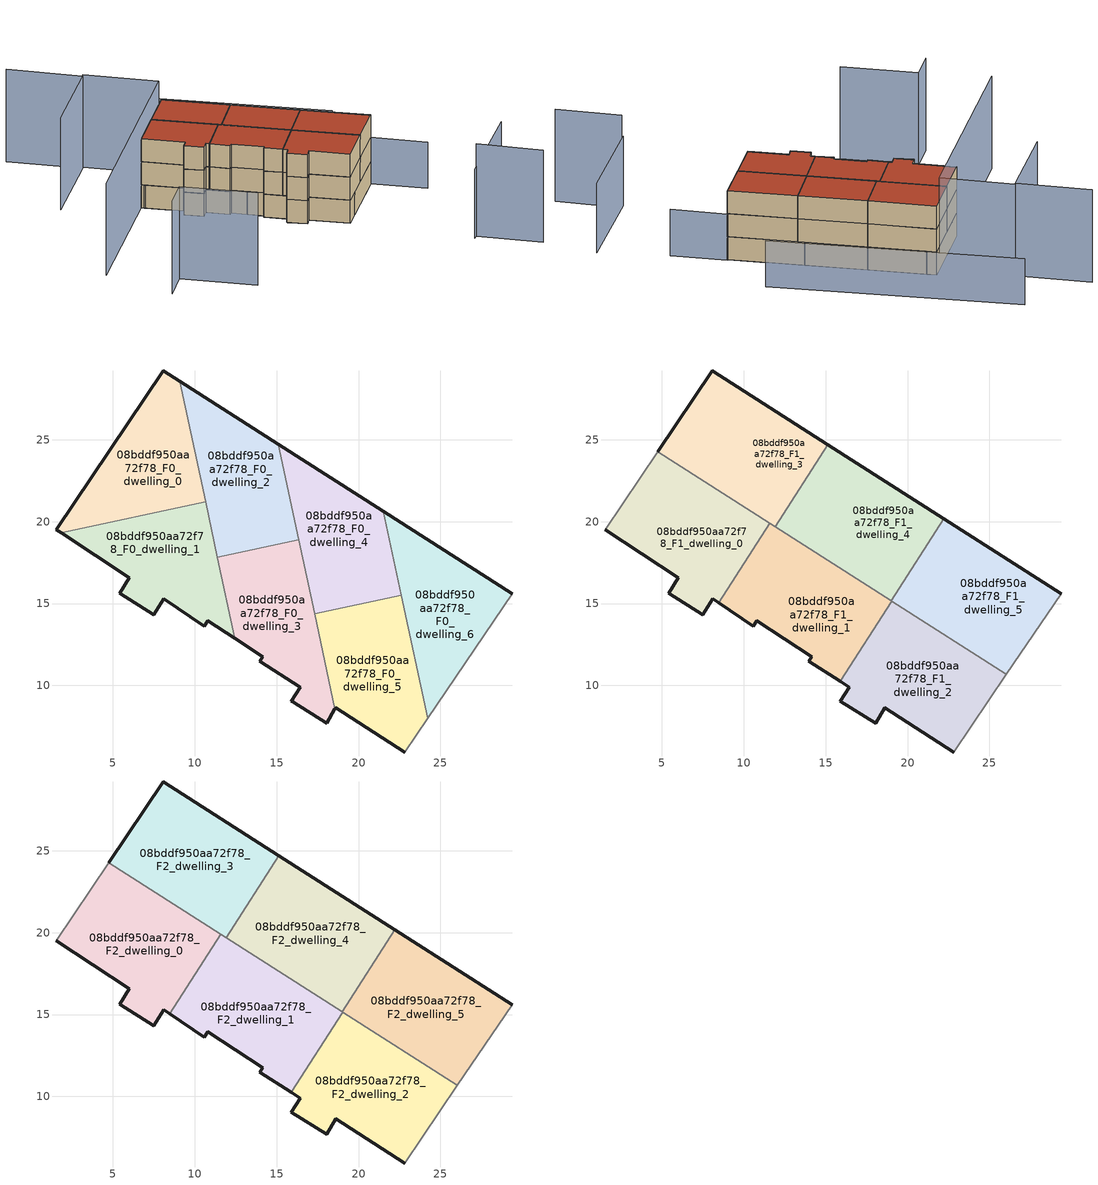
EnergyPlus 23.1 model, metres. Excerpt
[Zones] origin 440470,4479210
08bddf950aa72f78_F0_dwelling_0
 floor ground (EU_floor_Construction): 10.66,21.21 9.07,28.57 8.08,29.21 1.55,19.51 1.84,19.32 z0
 wall outside (EU_wall_Construction): 1.84,19.32 1.55,19.51 8.08,29.21 9.07,28.57 z0:3
 wall to 08bddf950aa72f78_F0_dwelling_1 (EU_wall_Construction): 10.66,21.21 1.84,19.32 z0:3
 wall to 08bddf950aa72f78_F0_dwelling_2 (EU_wall_Construction): 9.07,28.57 10.66,21.21 z0:3
08bddf950aa72f78_F0_dwelling_1
 floor ground (EU_floor_Construction): 12.45,12.87 10.66,21.21 1.84,19.32 6,16.57 5.4,15.62 7.5,14.3 8.11,15.3 10.58,13.62 10.79,13.95 z0
 wall outside (EU_wall_Construction): 12.45,12.87 10.79,13.95 10.58,13.62 8.11,15.3 7.5,14.3 5.4,15.62 6,16.57 1.84,19.32 z0:3
 wall to 08bddf950aa72f78_F0_dwelling_3 (EU_wall_Construction): 11.38,17.84 12.45,12.87 z0:3
 wall to 08bddf950aa72f78_F0_dwelling_2 (EU_wall_Construction): 10.66,21.21 11.38,17.84 z0:3
08bddf950aa72f78_F0_dwelling_2
 floor ground (EU_floor_Construction): 16.34,18.91 15.08,24.73 9.07,28.57 11.38,17.84 z0
 wall outside (EU_wall_Construction): 9.07,28.57 15.08,24.73 z0:3
 wall to 08bddf950aa72f78_F0_dwelling_3 (EU_wall_Construction): 16.34,18.91 11.38,17.84 z0:3
 wall to 08bddf950aa72f78_F0_dwelling_4 (EU_wall_Construction): 15.08,24.73 16.34,18.91 z0:3
 ceiling adiabatic (EU_roof_Construction): 15.09,24.68 16.34,18.91 13.96,18.39 11.91,19.7 z3
08bddf950aa72f78_F0_dwelling_3
 floor ground (EU_floor_Construction): 18.05,7.68 18.56,8.57 16.34,18.91 11.38,17.84 12.45,12.87 14.15,11.76 13.98,11.48 16.43,9.9 15.89,9.04 15.98,8.99 z0
 wall outside (EU_wall_Construction): 18.56,8.57 18.05,7.68 15.98,8.99 15.89,9.04 16.43,9.9 13.98,11.48 14.15,11.76 12.45,12.87 z0:3
 wall to 08bddf950aa72f78_F0_dwelling_5 (EU_wall_Construction): 17.31,14.37 18.56,8.57 z0:3
 wall to 08bddf950aa72f78_F0_dwelling_4 (EU_wall_Construction): 16.34,18.91 17.31,14.37 z0:3
 ceiling adiabatic (EU_roof_Construction): 16.34,18.91 16.84,16.56 13.96,18.39 z3
08bddf950aa72f78_F0_dwelling_4
 floor ground (EU_floor_Construction): 22.61,15.5 21.5,20.63 15.08,24.73 17.31,14.37 z0
 wall outside (EU_wall_Construction): 15.08,24.73 21.5,20.63 z0:3
 wall to 08bddf950aa72f78_F0_dwelling_5 (EU_wall_Construction): 22.61,15.5 17.31,14.37 z0:3
 wall to 08bddf950aa72f78_F0_dwelling_6 (EU_wall_Construction): 21.5,20.63 22.61,15.5 z0:3
 ceiling adiabatic (EU_roof_Construction): 21.75,19.47 22.61,15.5 19.52,14.84 19.01,15.17 z3
08bddf950aa72f78_F0_dwelling_5
 floor ground (EU_floor_Construction): 22.82,5.93 24.22,8 22.61,15.5 17.31,14.37 18.56,8.57 18.59,8.63 z0
 wall outside (EU_wall_Construction): 22.82,5.93 18.59,8.63 18.56,8.57 z0:3
 wall adiabatic (EU_wall_Construction): 24.22,8 22.82,5.93 z0:3
 wall to 08bddf950aa72f78_F0_dwelling_6 (EU_wall_Construction): 22.61,15.5 24.22,8 z0:3
 ceiling adiabatic (EU_roof_Construction): 22.61,15.5 23.26,12.46 19.53,14.84 z3
08bddf950aa72f78_F0_dwelling_6
 floor ground (EU_floor_Construction): 24.22,8 29.38,15.61 21.5,20.63 z0
 wall outside (EU_wall_Construction): 21.5,20.63 29.38,15.61 z0:3
 wall adiabatic (EU_wall_Construction): 29.38,15.61 24.22,8 z0:3
08bddf950aa72f78_F1_dwelling_0
 floor to 08bddf950aa72f78_F0_dwelling_1 (EU_floor_Construction): 8.47,15.05 11.1,19.16 10.83,20.39 9.83,21.03 1.84,19.32 6,16.57 5.4,15.62 7.5,14.3 8.11,15.3 z3
 floor to 08bddf950aa72f78_F0_dwelling_0 (EU_floor_Construction): 9.83,21.03 4.75,24.27 1.55,19.51 1.84,19.32 z3
 floor to 08bddf950aa72f78_F0_dwelling_2 (EU_floor_Construction): 11.1,19.16 11.58,19.92 10.83,20.39 z3
 wall outside (EU_wall_Construction): 8.47,15.05 8.11,15.3 7.5,14.3 5.4,15.62 6,16.57 1.55,19.51 z3:6
 wall adiabatic (EU_wall_Construction): 1.55,19.51 4.75,24.27 z3:6
 wall to 08bddf950aa72f78_F1_dwelling_1 (EU_wall_Construction): 11.58,19.92 8.47,15.05 z3:6
 wall to 08bddf950aa72f78_F1_dwelling_3 (EU_wall_Construction): 4.75,24.27 11.58,19.92 z3:6
08bddf950aa72f78_F1_dwelling_1
 floor to 08bddf950aa72f78_F0_dwelling_3 (EU_floor_Construction): 15.9,10.24 17.62,12.94 16.84,16.56 13.96,18.39 11.38,17.84 12.45,12.87 14.15,11.76 13.98,11.48 z3
 floor to 08bddf950aa72f78_F0_dwelling_1 (EU_floor_Construction): 12.45,12.87 11.1,19.16 8.47,15.05 10.58,13.62 10.79,13.95 z3
 floor to 08bddf950aa72f78_F0_dwelling_5 (EU_floor_Construction): 17.62,12.94 18.73,14.67 17.31,14.37 z3
 floor to 08bddf950aa72f78_F0_dwelling_2 (EU_floor_Construction): 13.96,18.39 11.58,19.92 11.1,19.16 11.38,17.84 z3
 floor to 08bddf950aa72f78_F0_dwelling_4 (EU_floor_Construction): 18.73,14.67 19.03,15.15 16.84,16.56 17.31,14.37 z3
 wall outside (EU_wall_Construction): 15.9,10.24 13.98,11.48 14.15,11.76 10.79,13.95 10.58,13.62 8.47,15.05 z3:6
 wall to 08bddf950aa72f78_F1_dwelling_2 (EU_wall_Construction): 19.03,15.16 15.9,10.24 z3:6
 wall to 08bddf950aa72f78_F1_dwelling_4 (EU_wall_Construction): 11.91,19.7 19.01,15.17 z3:6
 wall to 08bddf950aa72f78_F1_dwelling_3 (EU_wall_Construction): 11.58,19.92 11.91,19.7 z3:6
 wall to 08bddf950aa72f78_F1_dwelling_5 (EU_wall_Construction): 19.01,15.17 19.03,15.16 z3:6
08bddf950aa72f78_F1_dwelling_2
 floor to 08bddf950aa72f78_F0_dwelling_5 (EU_floor_Construction): 22.82,5.93 24.22,8 23.26,12.46 19.53,14.84 18.73,14.67 17.62,12.94 18.56,8.57 18.59,8.63 z3
 floor to 08bddf950aa72f78_F0_dwelling_3 (EU_floor_Construction): 18.05,7.68 18.56,8.57 17.62,12.94 15.9,10.24 16.43,9.9 15.89,9.04 z3
 floor to 08bddf950aa72f78_F0_dwelling_6 (EU_floor_Construction): 24.22,8 26.04,10.68 23.26,12.46 z3
 floor to 08bddf950aa72f78_F0_dwelling_4 (EU_floor_Construction): 19.53,14.84 19.03,15.15 18.73,14.67 z3
 wall outside (EU_wall_Construction): 22.82,5.93 18.59,8.63 18.05,7.68 15.89,9.04 16.43,9.9 15.9,10.24 z3:6
 wall adiabatic (EU_wall_Construction): 26.04,10.68 22.82,5.93 z3:6
 wall to 08bddf950aa72f78_F1_dwelling_5 (EU_wall_Construction): 19.03,15.16 26.04,10.68 z3:6
08bddf950aa72f78_F1_dwelling_3
 floor to 08bddf950aa72f78_F0_dwelling_0 (EU_floor_Construction): 10.66,21.21 9.07,28.57 8.08,29.21 4.75,24.27 9.83,21.03 z3
 floor to 08bddf950aa72f78_F0_dwelling_2 (EU_floor_Construction): 11.91,19.7 15.09,24.68 15.08,24.73 9.07,28.57 10.83,20.39 z3
 floor to 08bddf950aa72f78_F0_dwelling_1 (EU_floor_Construction): 10.83,20.39 10.66,21.21 9.83,21.03 z3
 wall outside (EU_wall_Construction): 4.75,24.27 8.08,29.21 15.11,24.71 z3:6
 wall to 08bddf950aa72f78_F1_dwelling_4 (EU_wall_Construction): 15.11,24.71 11.91,19.7 z3:6
08bddf950aa72f78_F1_dwelling_4
 floor to 08bddf950aa72f78_F0_dwelling_4 (EU_floor_Construction): 19.01,15.17 21.75,19.47 21.5,20.63 15.11,24.71 15.09,24.68 16.84,16.56 z3
 floor adiabatic (EU_floor_Construction): 16.84,16.56 15.09,24.68 11.91,19.7 z3
 floor to 08bddf950aa72f78_F0_dwelling_6 (EU_floor_Construction): 21.75,19.47 22.21,20.18 21.5,20.63 z3
 wall outside (EU_wall_Construction): 15.11,24.71 22.21,20.18 z3:6
 wall to 08bddf950aa72f78_F1_dwelling_5 (EU_wall_Construction): 22.21,20.18 19.01,15.17 z3:6
08bddf950aa72f78_F1_dwelling_5
 floor to 08bddf950aa72f78_F0_dwelling_6 (EU_floor_Construction): 26.04,10.68 29.38,15.61 22.21,20.18 21.75,19.47 23.26,12.46 z3
 floor adiabatic (EU_floor_Construction): 23.26,12.46 21.75,19.47 19.01,15.17 z3
 wall outside (EU_wall_Construction): 22.21,20.18 29.38,15.61 z3:6
 wall adiabatic (EU_wall_Construction): 29.38,15.61 26.04,10.68 z3:6
08bddf950aa72f78_F2_dwelling_0
 floor to 08bddf950aa72f78_F1_dwelling_0 (EU_floor_Construction): 8.47,15.05 11.58,19.92 4.75,24.27 1.55,19.51 6,16.57 5.4,15.62 7.5,14.3 8.11,15.3 z6
 wall outside (EU_wall_Construction): 8.47,15.05 8.11,15.3 7.5,14.3 5.4,15.62 6,16.57 1.55,19.51 z6:9
 wall adiabatic (EU_wall_Construction): 1.55,19.51 4.75,24.27 z6:9
 wall to 08bddf950aa72f78_F2_dwelling_1 (EU_wall_Construction): 11.58,19.92 8.47,15.05 z6:9
 wall to 08bddf950aa72f78_F2_dwelling_3 (EU_wall_Construction): 4.75,24.27 11.58,19.92 z6:9
 roof outside (EU_roof_Construction): 11.58,19.92 8.47,15.05 8.11,15.3 7.5,14.3 5.4,15.62 6,16.57 1.55,19.51 4.75,24.27 z9
08bddf950aa72f78_F2_dwelling_1
 floor to 08bddf950aa72f78_F1_dwelling_1 (EU_floor_Construction): 15.9,10.24 19.03,15.16 11.58,19.92 8.47,15.05 10.58,13.62 10.79,13.95 14.15,11.76 13.98,11.48 z6
 wall outside (EU_wall_Construction): 15.9,10.24 13.98,11.48 14.15,11.76 10.79,13.95 10.58,13.62 8.47,15.05 z6:9
 wall to 08bddf950aa72f78_F2_dwelling_2 (EU_wall_Construction): 19.03,15.16 15.9,10.24 z6:9
 wall to 08bddf950aa72f78_F2_dwelling_4 (EU_wall_Construction): 11.91,19.7 19.01,15.17 z6:9
 wall to 08bddf950aa72f78_F2_dwelling_3 (EU_wall_Construction): 11.58,19.92 11.91,19.7 z6:9
 wall to 08bddf950aa72f78_F2_dwelling_5 (EU_wall_Construction): 19.01,15.17 19.03,15.16 z6:9
 roof outside (EU_roof_Construction): 19.03,15.16 15.9,10.24 13.98,11.48 14.15,11.76 10.79,13.95 10.58,13.62 8.47,15.05 11.58,19.92 z9
08bddf950aa72f78_F2_dwelling_2
 floor to 08bddf950aa72f78_F1_dwelling_2 (EU_floor_Construction): 22.82,5.93 26.04,10.68 19.03,15.16 15.9,10.24 16.43,9.9 15.89,9.04 18.05,7.68 18.59,8.63 z6
 wall outside (EU_wall_Construction): 22.82,5.93 18.59,8.63 18.05,7.68 15.89,9.04 16.43,9.9 15.9,10.24 z6:9
 wall adiabatic (EU_wall_Construction): 26.04,10.68 22.82,5.93 z6:9
 wall to 08bddf950aa72f78_F2_dwelling_5 (EU_wall_Construction): 19.03,15.16 26.04,10.68 z6:9
 roof outside (EU_roof_Construction): 26.04,10.68 22.82,5.93 18.59,8.63 18.05,7.68 15.89,9.04 16.43,9.9 15.9,10.24 19.03,15.16 z9
08bddf950aa72f78_F2_dwelling_3
 floor to 08bddf950aa72f78_F1_dwelling_3 (EU_floor_Construction): 11.91,19.7 15.11,24.71 8.08,29.21 4.75,24.27 z6
 wall outside (EU_wall_Construction): 4.75,24.27 8.08,29.21 15.11,24.71 z6:9
 wall to 08bddf950aa72f78_F2_dwelling_4 (EU_wall_Construction): 15.11,24.71 11.91,19.7 z6:9
 roof outside (EU_roof_Construction): 15.11,24.71 11.91,19.7 4.75,24.27 8.08,29.21 z9
08bddf950aa72f78_F2_dwelling_4
 floor to 08bddf950aa72f78_F1_dwelling_4 (EU_floor_Construction): 19.01,15.17 22.21,20.18 15.11,24.71 11.91,19.7 z6
 wall outside (EU_wall_Construction): 15.11,24.71 22.21,20.18 z6:9
 wall to 08bddf950aa72f78_F2_dwelling_5 (EU_wall_Construction): 22.21,20.18 19.01,15.17 z6:9
 roof outside (EU_roof_Construction): 22.21,20.18 19.01,15.17 11.91,19.7 15.11,24.71 z9
08bddf950aa72f78_F2_dwelling_5
 floor to 08bddf950aa72f78_F1_dwelling_5 (EU_floor_Construction): 26.04,10.68 29.38,15.61 22.21,20.18 19.01,15.17 z6
 wall outside (EU_wall_Construction): 22.21,20.18 29.38,15.61 z6:9
 wall adiabatic (EU_wall_Construction): 29.38,15.61 26.04,10.68 z6:9
 roof outside (EU_roof_Construction): 29.38,15.61 26.04,10.68 19.01,15.17 22.21,20.18 z9
shading: 35.21,-3.19 41.87,-7.9 / -4.51,-5.06 -2.13,-1.42 / -2.13,-1.42 5.81,-6.6 / -0.38,33.09 7.24,27.93 / 7.24,27.93 -9.75,2.81 / -8.22,38.04 -0.53,32.8 / -0.53,32.8 -7.51,22.56 z0:12; 34.83,-3.73 42.94,7.85 z0:9; 29.41,15.78 35.17,11.89 / 28.16,24.65 1.7,41.19 z0:6
[Building]
EU S2 Campaign: North Axis=0; Terrain=City; Solar Distribution=FullExterior
[Site:Location]
Madrid: Latitude=40.5; Longitude=-3.5; Time Zone=1; Elevation=609
[SizingPeriod:WeatherFileDays]
AnnualSizingPeriod: Begin Month=1; Begin Day of Month=1; End Month=12; End Day of Month=31; Day of Week for Start Day=Monday; Use Weather File Daylight Saving Period=No; Use Weather File Rain and Snow Indicators=No
[MATERIAL]
EU_InternalMass_Material: Roughness=MediumRough; Thickness=0.1; Conductivity=1; Density=1800; Specific Heat=900; Thermal Absorptance=0.9; Solar Absorptance=0.7; Visible Absorptance=0.7
[MATERIAL:NOMASS] Roughness=MediumRough; Thermal Absorptance=0.9; Solar Absorptance=0.7; Visible Absorptance=0.7
Name | Thermal Resistance
EU_wall_NoMass | 1.60022
EU_roof_NoMass | 1.57597
EU_floor_NoMass | 0.470652
[CONSTRUCTION]
EU_wall_Construction: EU_wall_NoMass
EU_roof_Construction: EU_roof_NoMass
EU_floor_Construction: EU_floor_NoMass
EU_InternalMass_Construction: EU_InternalMass_Material
[ZONE] Type=1; Multiplier=1; Ceiling Height=autocalculate; Floor Area=autocalculate; Part of Total Floor Area=Yes
Name | Volume
08bddf950aa72f78_F0_dwelling_0 | 128.746
08bddf950aa72f78_F1_dwelling_0; 08bddf950aa72f78_F2_dwelling_0 | 150.205
08bddf950aa72f78_F0_dwelling_1 | 128.739
08bddf950aa72f78_F1_dwelling_1; 08bddf950aa72f78_F2_dwelling_1 | 150.199
08bddf950aa72f78_F0_dwelling_2; 08bddf950aa72f78_F0_dwelling_3 | 128.751
08bddf950aa72f78_F1_dwelling_2; 08bddf950aa72f78_F2_dwelling_2 | 150.216
08bddf950aa72f78_F1_dwelling_3; 08bddf950aa72f78_F2_dwelling_3 | 150.204
08bddf950aa72f78_F0_dwelling_4 | 128.742
08bddf950aa72f78_F1_dwelling_4; 08bddf950aa72f78_F2_dwelling_4 | 150.197
08bddf950aa72f78_F0_dwelling_5 | 128.745
08bddf950aa72f78_F1_dwelling_5; 08bddf950aa72f78_F2_dwelling_5 | 150.2
08bddf950aa72f78_F0_dwelling_6 | 128.744
[INTERNALMASS] Construction=EU_InternalMass_Construction
Name | Zone or ZoneList | Surface Area
08bddf950aa72f78_F0_dwelling_0_EU_InternalMass | 08bddf950aa72f78_F0_dwelling_0 | 42.917
08bddf950aa72f78_F0_dwelling_1_EU_InternalMass | 08bddf950aa72f78_F0_dwelling_1 | 42.9134
08bddf950aa72f78_F0_dwelling_2_EU_InternalMass | 08bddf950aa72f78_F0_dwelling_2 | 42.916
08bddf950aa72f78_F0_dwelling_3_EU_InternalMass | 08bddf950aa72f78_F0_dwelling_3 | 42.9169
08bddf950aa72f78_F0_dwelling_4_EU_InternalMass | 08bddf950aa72f78_F0_dwelling_4 | 42.9134
08bddf950aa72f78_F0_dwelling_5_EU_InternalMass | 08bddf950aa72f78_F0_dwelling_5 | 42.9152
08bddf950aa72f78_F0_dwelling_6_EU_InternalMass | 08bddf950aa72f78_F0_dwelling_6 | 42.9149
08bddf950aa72f78_F1_dwelling_0_EU_InternalMass | 08bddf950aa72f78_F1_dwelling_0 | 50.0684
08bddf950aa72f78_F1_dwelling_1_EU_InternalMass | 08bddf950aa72f78_F1_dwelling_1 | 50.0662
08bddf950aa72f78_F1_dwelling_2_EU_InternalMass | 08bddf950aa72f78_F1_dwelling_2 | 50.072
08bddf950aa72f78_F1_dwelling_3_EU_InternalMass | 08bddf950aa72f78_F1_dwelling_3 | 50.0682
08bddf950aa72f78_F1_dwelling_4_EU_InternalMass | 08bddf950aa72f78_F1_dwelling_4 | 50.0657
08bddf950aa72f78_F1_dwelling_5_EU_InternalMass | 08bddf950aa72f78_F1_dwelling_5 | 50.0666
08bddf950aa72f78_F2_dwelling_0_EU_InternalMass | 08bddf950aa72f78_F2_dwelling_0 | 50.0684
08bddf950aa72f78_F2_dwelling_1_EU_InternalMass | 08bddf950aa72f78_F2_dwelling_1 | 50.0662
08bddf950aa72f78_F2_dwelling_2_EU_InternalMass | 08bddf950aa72f78_F2_dwelling_2 | 50.072
08bddf950aa72f78_F2_dwelling_3_EU_InternalMass | 08bddf950aa72f78_F2_dwelling_3 | 50.0682
08bddf950aa72f78_F2_dwelling_4_EU_InternalMass | 08bddf950aa72f78_F2_dwelling_4 | 50.0657
08bddf950aa72f78_F2_dwelling_5_EU_InternalMass | 08bddf950aa72f78_F2_dwelling_5 | 50.0666
[OTHEREQUIPMENT] Fuel Type=Electricity; Design Level Calculation Method=Watts/Area; Power per Zone Floor Area=1; Fraction Latent=0; Fraction Radiant=0; Fraction Lost=0; Carbon Dioxide Generation Rate=0; EndUse Subcategory=EU_Step8_InternalGains
Name | Zone or ZoneList or Space or SpaceList | Schedule
EU_Step8_InternalGain_08bddf950aa72f78_F0_dwelling_0_f000 | 08bddf950aa72f78_F0_dwelling_0 | EU_Step8_GainSchedule_08bddf950aa72f78_F0_dwelling_0_f000
EU_Step8_InternalGain_08bddf950aa72f78_F0_dwelling_1_f000 | 08bddf950aa72f78_F0_dwelling_1 | EU_Step8_GainSchedule_08bddf950aa72f78_F0_dwelling_1_f000
EU_Step8_InternalGain_08bddf950aa72f78_F0_dwelling_2_f000 | 08bddf950aa72f78_F0_dwelling_2 | EU_Step8_GainSchedule_08bddf950aa72f78_F0_dwelling_2_f000
EU_Step8_InternalGain_08bddf950aa72f78_F0_dwelling_3_f000 | 08bddf950aa72f78_F0_dwelling_3 | EU_Step8_GainSchedule_08bddf950aa72f78_F0_dwelling_3_f000
EU_Step8_InternalGain_08bddf950aa72f78_F0_dwelling_4_f000 | 08bddf950aa72f78_F0_dwelling_4 | EU_Step8_GainSchedule_08bddf950aa72f78_F0_dwelling_4_f000
EU_Step8_InternalGain_08bddf950aa72f78_F0_dwelling_5_f000 | 08bddf950aa72f78_F0_dwelling_5 | EU_Step8_GainSchedule_08bddf950aa72f78_F0_dwelling_5_f000
EU_Step8_InternalGain_08bddf950aa72f78_F0_dwelling_6_f000 | 08bddf950aa72f78_F0_dwelling_6 | EU_Step8_GainSchedule_08bddf950aa72f78_F0_dwelling_6_f000
EU_Step8_InternalGain_08bddf950aa72f78_F1_dwelling_0_f000 | 08bddf950aa72f78_F1_dwelling_0 | EU_Step8_GainSchedule_08bddf950aa72f78_F1_dwelling_0_f000
EU_Step8_InternalGain_08bddf950aa72f78_F1_dwelling_1_f000 | 08bddf950aa72f78_F1_dwelling_1 | EU_Step8_GainSchedule_08bddf950aa72f78_F1_dwelling_1_f000
EU_Step8_InternalGain_08bddf950aa72f78_F1_dwelling_2_f000 | 08bddf950aa72f78_F1_dwelling_2 | EU_Step8_GainSchedule_08bddf950aa72f78_F1_dwelling_2_f000
EU_Step8_InternalGain_08bddf950aa72f78_F1_dwelling_3_f000 | 08bddf950aa72f78_F1_dwelling_3 | EU_Step8_GainSchedule_08bddf950aa72f78_F1_dwelling_3_f000
EU_Step8_InternalGain_08bddf950aa72f78_F1_dwelling_4_f000 | 08bddf950aa72f78_F1_dwelling_4 | EU_Step8_GainSchedule_08bddf950aa72f78_F1_dwelling_4_f000
EU_Step8_InternalGain_08bddf950aa72f78_F1_dwelling_5_f000 | 08bddf950aa72f78_F1_dwelling_5 | EU_Step8_GainSchedule_08bddf950aa72f78_F1_dwelling_5_f000
EU_Step8_InternalGain_08bddf950aa72f78_F2_dwelling_0_f000 | 08bddf950aa72f78_F2_dwelling_0 | EU_Step8_GainSchedule_08bddf950aa72f78_F2_dwelling_0_f000
EU_Step8_InternalGain_08bddf950aa72f78_F2_dwelling_1_f000 | 08bddf950aa72f78_F2_dwelling_1 | EU_Step8_GainSchedule_08bddf950aa72f78_F2_dwelling_1_f000
EU_Step8_InternalGain_08bddf950aa72f78_F2_dwelling_2_f000 | 08bddf950aa72f78_F2_dwelling_2 | EU_Step8_GainSchedule_08bddf950aa72f78_F2_dwelling_2_f000
EU_Step8_InternalGain_08bddf950aa72f78_F2_dwelling_3_f000 | 08bddf950aa72f78_F2_dwelling_3 | EU_Step8_GainSchedule_08bddf950aa72f78_F2_dwelling_3_f000
EU_Step8_InternalGain_08bddf950aa72f78_F2_dwelling_4_f000 | 08bddf950aa72f78_F2_dwelling_4 | EU_Step8_GainSchedule_08bddf950aa72f78_F2_dwelling_4_f000
EU_Step8_InternalGain_08bddf950aa72f78_F2_dwelling_5_f000 | 08bddf950aa72f78_F2_dwelling_5 | EU_Step8_GainSchedule_08bddf950aa72f78_F2_dwelling_5_f000
[ZONEVENTILATION:DESIGNFLOWRATE] Schedule=EU_AlwaysOn; Design Flow Rate Calculation Method=AirChanges/Hour; Air Changes per Hour=0.480704; Ventilation Type=Natural; Fan Pressure Rise=0; Fan Total Efficiency=1; Constant Term Coefficient=1; Temperature Term Coefficient=0; Velocity Term Coefficient=0; Velocity Squared Term Coefficient=0; Minimum Indoor Temperature=-100; Maximum Indoor Temperature=100; Delta Temperature=-100; Minimum Outdoor Temperature=-100; Maximum Outdoor Temperature=100; Maximum Wind Speed=40
Name | Zone or ZoneList or Space or SpaceList
EU_ConstantAir_08bddf950aa72f78_F0_dwelling_0 | 08bddf950aa72f78_F0_dwelling_0
EU_ConstantAir_08bddf950aa72f78_F0_dwelling_1 | 08bddf950aa72f78_F0_dwelling_1
EU_ConstantAir_08bddf950aa72f78_F0_dwelling_2 | 08bddf950aa72f78_F0_dwelling_2
EU_ConstantAir_08bddf950aa72f78_F0_dwelling_3 | 08bddf950aa72f78_F0_dwelling_3
EU_ConstantAir_08bddf950aa72f78_F0_dwelling_4 | 08bddf950aa72f78_F0_dwelling_4
EU_ConstantAir_08bddf950aa72f78_F0_dwelling_5 | 08bddf950aa72f78_F0_dwelling_5
EU_ConstantAir_08bddf950aa72f78_F0_dwelling_6 | 08bddf950aa72f78_F0_dwelling_6
EU_ConstantAir_08bddf950aa72f78_F1_dwelling_0 | 08bddf950aa72f78_F1_dwelling_0
EU_ConstantAir_08bddf950aa72f78_F1_dwelling_1 | 08bddf950aa72f78_F1_dwelling_1
EU_ConstantAir_08bddf950aa72f78_F1_dwelling_2 | 08bddf950aa72f78_F1_dwelling_2
EU_ConstantAir_08bddf950aa72f78_F1_dwelling_3 | 08bddf950aa72f78_F1_dwelling_3
EU_ConstantAir_08bddf950aa72f78_F1_dwelling_4 | 08bddf950aa72f78_F1_dwelling_4
EU_ConstantAir_08bddf950aa72f78_F1_dwelling_5 | 08bddf950aa72f78_F1_dwelling_5
EU_ConstantAir_08bddf950aa72f78_F2_dwelling_0 | 08bddf950aa72f78_F2_dwelling_0
EU_ConstantAir_08bddf950aa72f78_F2_dwelling_1 | 08bddf950aa72f78_F2_dwelling_1
EU_ConstantAir_08bddf950aa72f78_F2_dwelling_2 | 08bddf950aa72f78_F2_dwelling_2
EU_ConstantAir_08bddf950aa72f78_F2_dwelling_3 | 08bddf950aa72f78_F2_dwelling_3
EU_ConstantAir_08bddf950aa72f78_F2_dwelling_4 | 08bddf950aa72f78_F2_dwelling_4
EU_ConstantAir_08bddf950aa72f78_F2_dwelling_5 | 08bddf950aa72f78_F2_dwelling_5
[HVACTEMPLATE:THERMOSTAT] Constant Heating Setpoint=20; Constant Cooling Setpoint=50
EU_HeatOnly_08bddf950aa72f78_F0_dwelling_0; EU_HeatOnly_08bddf950aa72f78_F0_dwelling_1; EU_HeatOnly_08bddf950aa72f78_F0_dwelling_2; EU_HeatOnly_08bddf950aa72f78_F0_dwelling_3; EU_HeatOnly_08bddf950aa72f78_F0_dwelling_4; EU_HeatOnly_08bddf950aa72f78_F0_dwelling_5; EU_HeatOnly_08bddf950aa72f78_F0_dwelling_6; EU_HeatOnly_08bddf950aa72f78_F1_dwelling_0; EU_HeatOnly_08bddf950aa72f78_F1_dwelling_1; EU_HeatOnly_08bddf950aa72f78_F1_dwelling_2; EU_HeatOnly_08bddf950aa72f78_F1_dwelling_3; EU_HeatOnly_08bddf950aa72f78_F1_dwelling_4; EU_HeatOnly_08bddf950aa72f78_F1_dwelling_5; EU_HeatOnly_08bddf950aa72f78_F2_dwelling_0; EU_HeatOnly_08bddf950aa72f78_F2_dwelling_1; EU_HeatOnly_08bddf950aa72f78_F2_dwelling_2; EU_HeatOnly_08bddf950aa72f78_F2_dwelling_3; EU_HeatOnly_08bddf950aa72f78_F2_dwelling_4; EU_HeatOnly_08bddf950aa72f78_F2_dwelling_5
[HVACTEMPLATE:ZONE:IDEALLOADSAIRSYSTEM] System Availability Schedule=EU_AlwaysOn; Maximum Heating Supply Air Temperature=50; Minimum Cooling Supply Air Temperature=13; Maximum Heating Supply Air Humidity Ratio=0.0156; Minimum Cooling Supply Air Humidity Ratio=0.0077; Heating Limit=NoLimit; Cooling Limit=NoLimit; Heating Availability Schedule=EU_AlwaysOn; Cooling Availability Schedule=EU_CoolingOff; Dehumidification Control Type=ConstantSensibleHeatRatio; Cooling Sensible Heat Ratio=0.7; Dehumidification Setpoint=60; Humidification Control Type=None; Humidification Setpoint=30; Outdoor Air Method=None; Outdoor Air Flow Rate per Person=0.00944; Outdoor Air Flow Rate per Zone Floor Area=0; Outdoor Air Flow Rate per Zone=0; Demand Controlled Ventilation Type=None; Outdoor Air Economizer Type=NoEconomizer; Heat Recovery Type=None; Sensible Heat Recovery Effectiveness=0.7; Latent Heat Recovery Effectiveness=0.65
Name | Template Thermostat
08bddf950aa72f78_F0_dwelling_0 | EU_HeatOnly_08bddf950aa72f78_F0_dwelling_0
08bddf950aa72f78_F0_dwelling_1 | EU_HeatOnly_08bddf950aa72f78_F0_dwelling_1
08bddf950aa72f78_F0_dwelling_2 | EU_HeatOnly_08bddf950aa72f78_F0_dwelling_2
08bddf950aa72f78_F0_dwelling_3 | EU_HeatOnly_08bddf950aa72f78_F0_dwelling_3
08bddf950aa72f78_F0_dwelling_4 | EU_HeatOnly_08bddf950aa72f78_F0_dwelling_4
08bddf950aa72f78_F0_dwelling_5 | EU_HeatOnly_08bddf950aa72f78_F0_dwelling_5
08bddf950aa72f78_F0_dwelling_6 | EU_HeatOnly_08bddf950aa72f78_F0_dwelling_6
08bddf950aa72f78_F1_dwelling_0 | EU_HeatOnly_08bddf950aa72f78_F1_dwelling_0
08bddf950aa72f78_F1_dwelling_1 | EU_HeatOnly_08bddf950aa72f78_F1_dwelling_1
08bddf950aa72f78_F1_dwelling_2 | EU_HeatOnly_08bddf950aa72f78_F1_dwelling_2
08bddf950aa72f78_F1_dwelling_3 | EU_HeatOnly_08bddf950aa72f78_F1_dwelling_3
08bddf950aa72f78_F1_dwelling_4 | EU_HeatOnly_08bddf950aa72f78_F1_dwelling_4
08bddf950aa72f78_F1_dwelling_5 | EU_HeatOnly_08bddf950aa72f78_F1_dwelling_5
08bddf950aa72f78_F2_dwelling_0 | EU_HeatOnly_08bddf950aa72f78_F2_dwelling_0
08bddf950aa72f78_F2_dwelling_1 | EU_HeatOnly_08bddf950aa72f78_F2_dwelling_1
08bddf950aa72f78_F2_dwelling_2 | EU_HeatOnly_08bddf950aa72f78_F2_dwelling_2
08bddf950aa72f78_F2_dwelling_3 | EU_HeatOnly_08bddf950aa72f78_F2_dwelling_3
08bddf950aa72f78_F2_dwelling_4 | EU_HeatOnly_08bddf950aa72f78_F2_dwelling_4
08bddf950aa72f78_F2_dwelling_5 | EU_HeatOnly_08bddf950aa72f78_F2_dwelling_5
[SIZING:ZONE] Zone Cooling Design Supply Air Temperature Input Method=SupplyAirTemperature; Zone Cooling Design Supply Air Temperature=13; Zone Heating Design Supply Air Temperature Input Method=SupplyAirTemperature; Zone Heating Design Supply Air Temperature=50; Zone Cooling Design Supply Air Humidity Ratio=0.008; Zone Heating Design Supply Air Humidity Ratio=0.008; Cooling Design Air Flow Method=DesignDay; Cooling Design Air Flow Rate=0; Cooling Minimum Air Flow per Zone Floor Area=0.000762; Cooling Minimum Air Flow=0; Cooling Minimum Air Flow Fraction=0.2; Heating Design Air Flow Method=DesignDay; Heating Design Air Flow Rate=0; Heating Maximum Air Flow per Zone Floor Area=0.002032; Heating Maximum Air Flow=0.141576; Heating Maximum Air Flow Fraction=0.3; Account for Dedicated Outdoor Air System=No; Dedicated Outdoor Air System Control Strategy=NeutralSupplyAir; Dedicated Outdoor Air Low Setpoint Temperature for Design=autosize; Dedicated Outdoor Air High Setpoint Temperature for Design=autosize; Zone Load Sizing Method=Sensible Load Only No Latent Load; Zone Latent Cooling Design Supply Air Humidity Ratio Input Method=HumidityRatioDifference; Zone Cooling Design Supply Air Humidity Ratio Difference=0.005; Zone Latent Heating Design Supply Air Humidity Ratio Input Method=HumidityRatioDifference; Zone Humidification Design Supply Air Humidity Ratio Difference=0.005
08bddf950aa72f78_F0_dwelling_0; 08bddf950aa72f78_F0_dwelling_1; 08bddf950aa72f78_F0_dwelling_2; 08bddf950aa72f78_F0_dwelling_3; 08bddf950aa72f78_F0_dwelling_4; 08bddf950aa72f78_F0_dwelling_5; 08bddf950aa72f78_F0_dwelling_6; 08bddf950aa72f78_F1_dwelling_0; 08bddf950aa72f78_F1_dwelling_1; 08bddf950aa72f78_F1_dwelling_2; 08bddf950aa72f78_F1_dwelling_3; 08bddf950aa72f78_F1_dwelling_4; 08bddf950aa72f78_F1_dwelling_5; 08bddf950aa72f78_F2_dwelling_0; 08bddf950aa72f78_F2_dwelling_1; 08bddf950aa72f78_F2_dwelling_2; 08bddf950aa72f78_F2_dwelling_3; 08bddf950aa72f78_F2_dwelling_4; 08bddf950aa72f78_F2_dwelling_5
[SCHEDULE:CONSTANT]
Name | Hourly Value
EU_AlwaysOn | 1
EU_CoolingOff | 0
[SCHEDULE:FILE] Column Number=1; Rows to Skip at Top=0; Number of Hours of Data=8760; Column Separator=Comma; Interpolate to Timestep=No; Minutes per Item=60; Adjust Schedule for Daylight Savings=Yes
Name | File
EU_Step8_GainSchedule_08bddf950aa72f78_F0_dwelling_0_f000 | ../../schedules/08bddf950aa72f78/08bddf950aa72f78_F0_dwelling_0_f000_gain.csv
EU_Step8_GainSchedule_08bddf950aa72f78_F0_dwelling_1_f000 | ../../schedules/08bddf950aa72f78/08bddf950aa72f78_F0_dwelling_1_f000_gain.csv
EU_Step8_GainSchedule_08bddf950aa72f78_F0_dwelling_2_f000 | ../../schedules/08bddf950aa72f78/08bddf950aa72f78_F0_dwelling_2_f000_gain.csv
EU_Step8_GainSchedule_08bddf950aa72f78_F0_dwelling_3_f000 | ../../schedules/08bddf950aa72f78/08bddf950aa72f78_F0_dwelling_3_f000_gain.csv
EU_Step8_GainSchedule_08bddf950aa72f78_F0_dwelling_4_f000 | ../../schedules/08bddf950aa72f78/08bddf950aa72f78_F0_dwelling_4_f000_gain.csv
EU_Step8_GainSchedule_08bddf950aa72f78_F0_dwelling_5_f000 | ../../schedules/08bddf950aa72f78/08bddf950aa72f78_F0_dwelling_5_f000_gain.csv
EU_Step8_GainSchedule_08bddf950aa72f78_F0_dwelling_6_f000 | ../../schedules/08bddf950aa72f78/08bddf950aa72f78_F0_dwelling_6_f000_gain.csv
EU_Step8_GainSchedule_08bddf950aa72f78_F1_dwelling_0_f000 | ../../schedules/08bddf950aa72f78/08bddf950aa72f78_F1_dwelling_0_f000_gain.csv
EU_Step8_GainSchedule_08bddf950aa72f78_F1_dwelling_1_f000 | ../../schedules/08bddf950aa72f78/08bddf950aa72f78_F1_dwelling_1_f000_gain.csv
EU_Step8_GainSchedule_08bddf950aa72f78_F1_dwelling_2_f000 | ../../schedules/08bddf950aa72f78/08bddf950aa72f78_F1_dwelling_2_f000_gain.csv
EU_Step8_GainSchedule_08bddf950aa72f78_F1_dwelling_3_f000 | ../../schedules/08bddf950aa72f78/08bddf950aa72f78_F1_dwelling_3_f000_gain.csv
EU_Step8_GainSchedule_08bddf950aa72f78_F1_dwelling_4_f000 | ../../schedules/08bddf950aa72f78/08bddf950aa72f78_F1_dwelling_4_f000_gain.csv
EU_Step8_GainSchedule_08bddf950aa72f78_F1_dwelling_5_f000 | ../../schedules/08bddf950aa72f78/08bddf950aa72f78_F1_dwelling_5_f000_gain.csv
EU_Step8_GainSchedule_08bddf950aa72f78_F2_dwelling_0_f000 | ../../schedules/08bddf950aa72f78/08bddf950aa72f78_F2_dwelling_0_f000_gain.csv
EU_Step8_GainSchedule_08bddf950aa72f78_F2_dwelling_1_f000 | ../../schedules/08bddf950aa72f78/08bddf950aa72f78_F2_dwelling_1_f000_gain.csv
EU_Step8_GainSchedule_08bddf950aa72f78_F2_dwelling_2_f000 | ../../schedules/08bddf950aa72f78/08bddf950aa72f78_F2_dwelling_2_f000_gain.csv
EU_Step8_GainSchedule_08bddf950aa72f78_F2_dwelling_3_f000 | ../../schedules/08bddf950aa72f78/08bddf950aa72f78_F2_dwelling_3_f000_gain.csv
EU_Step8_GainSchedule_08bddf950aa72f78_F2_dwelling_4_f000 | ../../schedules/08bddf950aa72f78/08bddf950aa72f78_F2_dwelling_4_f000_gain.csv
EU_Step8_GainSchedule_08bddf950aa72f78_F2_dwelling_5_f000 | ../../schedules/08bddf950aa72f78/08bddf950aa72f78_F2_dwelling_5_f000_gain.csv
